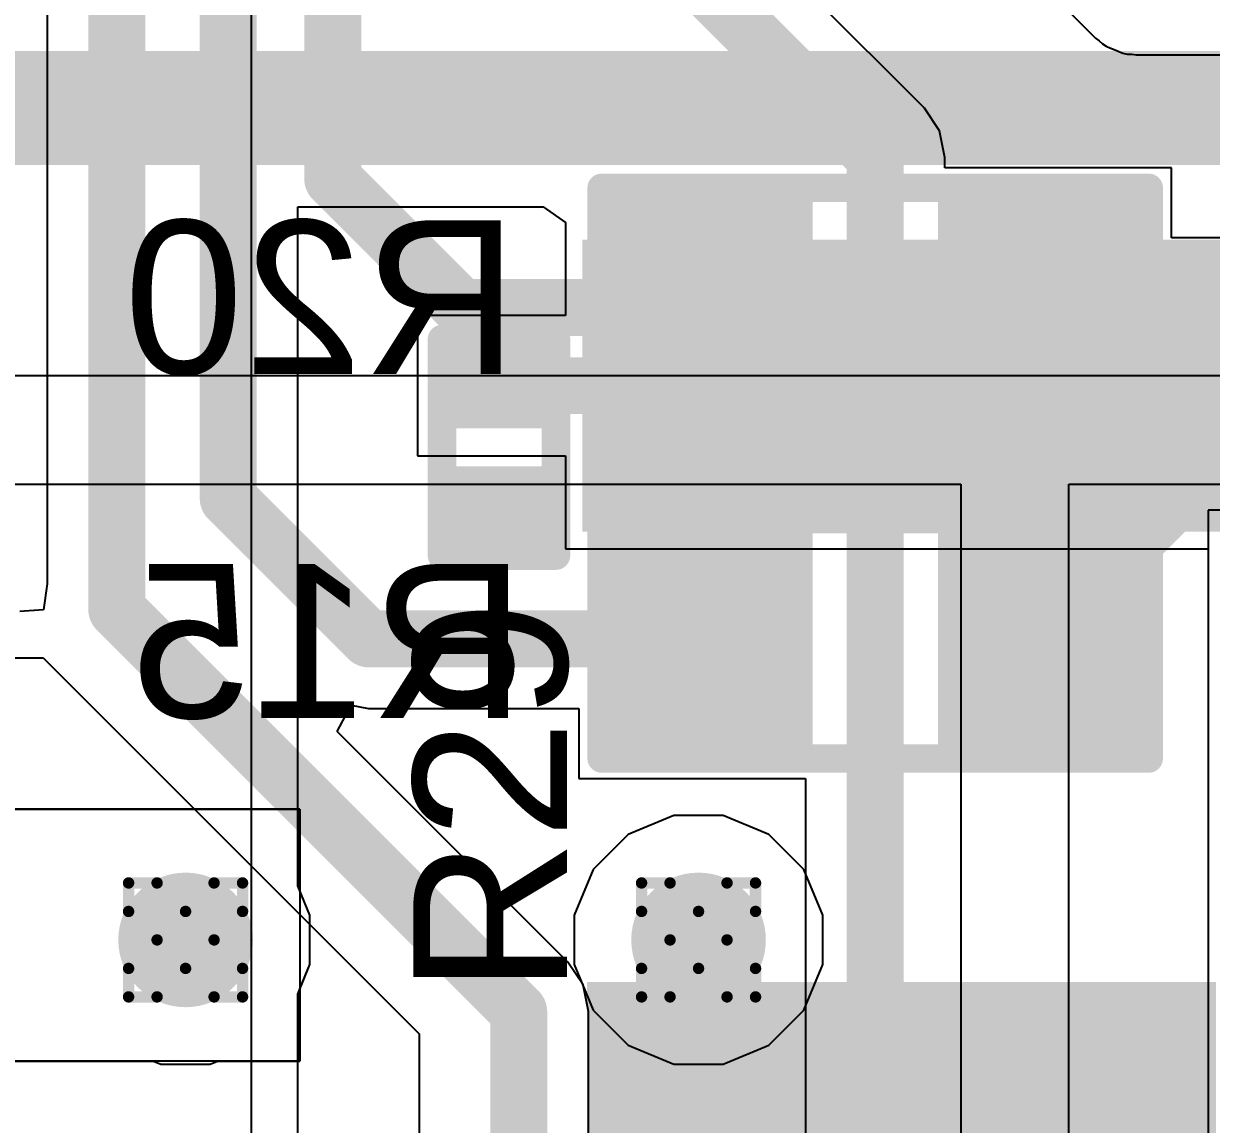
# Model space of a CAD drawing. Header units: inches. Extents: x -6 to 328, y -6 to 90.
# Drawn here: x 4.73 to 10.02, y 7.52 to 12.43 of the extents above; entities that cross this region are included whole.
import ezdxf

# ---------------------------------------------------------------- set-up
doc = ezdxf.new("R2010")
doc.units = ezdxf.units.IN
for name, color, linetype in [('Bottom Layer', 5, 'Continuous'), ('Bottom Overlay', 54, 'Continuous'), ('Bottom Paste', 16, 'Continuous'), ('Bottom Solder', 6, 'Continuous'), ('Designators', 56, 'Continuous'), ('Drill Drawing', 1, 'Continuous'), ('GND', 76, 'Continuous'), ('PWR', 16, 'Continuous'), ('Top Layer', 1, 'Continuous'), ('Top Overlay', 2, 'Continuous'), ('Top Paste', 8, 'Continuous'), ('Top Solder', 216, 'Continuous'), ('Via Holes', 16, 'Continuous')]:
    doc.layers.add(name, color=color, linetype=linetype)
doc.styles.add('Arial', font='', dxfattribs={"height": 0.2})
doc.styles.get('Arial').set_extended_font_data('Arial')

# ---------------------------------------------------------------- blocks, each defined once
blk = doc.blocks.new('R___0201_13')
at = {"layer": 'Top Layer'}
for points in [[(-0.41, 0.185), (-0.14, 0.185), (-0.14, -0.185), (-0.41, -0.185)], [(0.14, 0.185), (0.41, 0.185), (0.41, -0.185), (0.14, -0.185)]]:
    blk.add_hatch(color=1, dxfattribs=at).paths.add_polyline_path(points)
at = {"layer": 'Top Paste'}
for points in [[(-0.41, 0.185), (-0.14, 0.185), (-0.14, -0.185), (-0.41, -0.185)], [(0.14, 0.185), (0.41, 0.185), (0.41, -0.185), (0.14, -0.185)]]:
    blk.add_hatch(color=8, dxfattribs=at).paths.add_polyline_path(points)
at = {"layer": 'Top Solder'}
for points in [[(-0.465, 0.24), (-0.085, 0.24), (-0.085, -0.24), (-0.465, -0.24)], [(0.085, 0.24), (0.465, 0.24), (0.465, -0.24), (0.085, -0.24)]]:
    blk.add_hatch(color=216, dxfattribs=at).paths.add_polyline_path(points)
at = {"layer": 'Top Overlay'}
for points in [[(-0.4826, 0.254, 0.127, 0.127, 0), (-0.4826, -0.254, 0.127, 0.127, 0)], [(-0.4826, 0.254, 0.127, 0.127, 0), (0.4826, 0.254, 0.127, 0.127, 0)], [(0.4826, 0.254, 0.127, 0.127, 0), (0.4826, -0.254, 0.127, 0.127, 0)], [(-0.4826, -0.254, 0.127, 0.127, 0), (0.4826, -0.254, 0.127, 0.127, 0)]]:
    blk.add_lwpolyline(points, format="xyseb", dxfattribs=at)
for points in [[(-0.5143, 0.254, 0.0635, 0.0635, 1), (-0.4508, 0.254, 0.0635, 0.0635, 1)], [(-0.5143, 0.254, 0.0635, 0.0635, 1), (-0.4508, 0.254, 0.0635, 0.0635, 1)], [(0.4508, 0.254, 0.0635, 0.0635, 1), (0.5143, 0.254, 0.0635, 0.0635, 1)], [(0.4508, 0.254, 0.0635, 0.0635, 1), (0.5143, 0.254, 0.0635, 0.0635, 1)], [(-0.5143, -0.254, 0.0635, 0.0635, 1), (-0.4508, -0.254, 0.0635, 0.0635, 1)], [(-0.5143, -0.254, 0.0635, 0.0635, 1), (-0.4508, -0.254, 0.0635, 0.0635, 1)], [(0.4508, -0.254, 0.0635, 0.0635, 1), (0.5143, -0.254, 0.0635, 0.0635, 1)], [(0.4508, -0.254, 0.0635, 0.0635, 1), (0.5143, -0.254, 0.0635, 0.0635, 1)]]:
    blk.add_lwpolyline(points, format="xyseb", close=True, dxfattribs=at)
blk = doc.blocks.new('R___0603_B_22')
at = {"layer": 'Bottom Layer'}
for points in [[(-1.143, -0.4445), (-1.143, 0.4445), (-0.381, 0.4445), (-0.381, -0.4445)], [(0.381, -0.4445), (0.381, 0.4445), (1.143, 0.4445), (1.143, -0.4445)]]:
    blk.add_hatch(color=5, dxfattribs=at).paths.add_polyline_path(points)
at = {"layer": 'Bottom Paste'}
for points in [[(-1.143, -0.4445), (-1.143, 0.4445), (-0.381, 0.4445), (-0.381, -0.4445)], [(0.381, -0.4445), (0.381, 0.4445), (1.143, 0.4445), (1.143, -0.4445)]]:
    blk.add_hatch(color=16, dxfattribs=at).paths.add_polyline_path(points)
at = {"layer": 'Bottom Solder'}
for points in [[(-1.2446, -0.5461), (-1.2446, 0.5461), (-0.2794, 0.5461), (-0.2794, -0.5461)], [(0.2794, -0.5461), (0.2794, 0.5461), (1.2446, 0.5461), (1.2446, -0.5461)]]:
    blk.add_hatch(color=6, dxfattribs=at).paths.add_polyline_path(points)
at = {"layer": 'Bottom Overlay'}
for points in [[(-1.2192, 0.5334, 0.127, 0.127, 0), (-1.2192, -0.5334, 0.127, 0.127, 0)], [(1.2192, 0.5334, 0.127, 0.127, 0), (-1.2192, 0.5334, 0.127, 0.127, 0)], [(1.2192, 0.5334, 0.127, 0.127, 0), (1.2192, -0.5334, 0.127, 0.127, 0)], [(1.2192, -0.5334, 0.127, 0.127, 0), (-1.2192, -0.5334, 0.127, 0.127, 0)]]:
    blk.add_lwpolyline(points, format="xyseb", dxfattribs=at)
for points in [[(-1.25095, 0.5334, 0.0635, 0.0635, 1), (-1.18745, 0.5334, 0.0635, 0.0635, 1)], [(-1.25095, 0.5334, 0.0635, 0.0635, 1), (-1.18745, 0.5334, 0.0635, 0.0635, 1)], [(1.18745, 0.5334, 0.0635, 0.0635, 1), (1.25095, 0.5334, 0.0635, 0.0635, 1)], [(1.18745, 0.5334, 0.0635, 0.0635, 1), (1.25095, 0.5334, 0.0635, 0.0635, 1)], [(-1.25095, -0.5334, 0.0635, 0.0635, 1), (-1.18745, -0.5334, 0.0635, 0.0635, 1)], [(-1.25095, -0.5334, 0.0635, 0.0635, 1), (-1.18745, -0.5334, 0.0635, 0.0635, 1)], [(1.18745, -0.5334, 0.0635, 0.0635, 1), (1.25095, -0.5334, 0.0635, 0.0635, 1)], [(1.18745, -0.5334, 0.0635, 0.0635, 1), (1.25095, -0.5334, 0.0635, 0.0635, 1)]]:
    blk.add_lwpolyline(points, format="xyseb", close=True, dxfattribs=at)
blk = doc.blocks.new('R___0603_B_27')
at = {"layer": 'Bottom Layer'}
for points in [[(-1.143, -0.4445), (-1.143, 0.4445), (-0.381, 0.4445), (-0.381, -0.4445)], [(0.381, -0.4445), (0.381, 0.4445), (1.143, 0.4445), (1.143, -0.4445)]]:
    blk.add_hatch(color=5, dxfattribs=at).paths.add_polyline_path(points)
at = {"layer": 'Bottom Paste'}
for points in [[(-1.143, -0.4445), (-1.143, 0.4445), (-0.381, 0.4445), (-0.381, -0.4445)], [(0.381, -0.4445), (0.381, 0.4445), (1.143, 0.4445), (1.143, -0.4445)]]:
    blk.add_hatch(color=16, dxfattribs=at).paths.add_polyline_path(points)
at = {"layer": 'Bottom Solder'}
for points in [[(-1.2446, -0.5461), (-1.2446, 0.5461), (-0.2794, 0.5461), (-0.2794, -0.5461)], [(0.2794, -0.5461), (0.2794, 0.5461), (1.2446, 0.5461), (1.2446, -0.5461)]]:
    blk.add_hatch(color=6, dxfattribs=at).paths.add_polyline_path(points)
at = {"layer": 'Bottom Overlay'}
for points in [[(-1.2192, -0.5334, 0.127, 0.127, 0), (-1.2192, 0.5334, 0.127, 0.127, 0)], [(-1.2192, 0.5334, 0.127, 0.127, 0), (1.2192, 0.5334, 0.127, 0.127, 0)], [(1.2192, -0.5334, 0.127, 0.127, 0), (1.2192, 0.5334, 0.127, 0.127, 0)], [(-1.2192, -0.5334, 0.127, 0.127, 0), (1.2192, -0.5334, 0.127, 0.127, 0)]]:
    blk.add_lwpolyline(points, format="xyseb", dxfattribs=at)
for points in [[(-1.25095, 0.5334, 0.0635, 0.0635, 1), (-1.18745, 0.5334, 0.0635, 0.0635, 1)], [(-1.25095, 0.5334, 0.0635, 0.0635, 1), (-1.18745, 0.5334, 0.0635, 0.0635, 1)], [(1.18745, 0.5334, 0.0635, 0.0635, 1), (1.25095, 0.5334, 0.0635, 0.0635, 1)], [(1.18745, 0.5334, 0.0635, 0.0635, 1), (1.25095, 0.5334, 0.0635, 0.0635, 1)], [(-1.25095, -0.5334, 0.0635, 0.0635, 1), (-1.18745, -0.5334, 0.0635, 0.0635, 1)], [(-1.25095, -0.5334, 0.0635, 0.0635, 1), (-1.18745, -0.5334, 0.0635, 0.0635, 1)], [(1.18745, -0.5334, 0.0635, 0.0635, 1), (1.25095, -0.5334, 0.0635, 0.0635, 1)], [(1.18745, -0.5334, 0.0635, 0.0635, 1), (1.25095, -0.5334, 0.0635, 0.0635, 1)]]:
    blk.add_lwpolyline(points, format="xyseb", close=True, dxfattribs=at)
blk = doc.blocks.new('HR963370A_52')
at = {"layer": 'Top Layer'}
for points in [[(-1.25, 10.3294), (1.25, 10.3294), (1.25, 7.7294), (-1.25, 7.7294)], [(4.56, 6.15), (3.46, 6.15), (3.46, 10.35), (4.56, 10.35)]]:
    blk.add_hatch(color=1, dxfattribs=at).paths.add_polyline_path(points)
at = {"layer": 'Top Paste'}
for points in [[(-1.25, 10.3294), (1.25, 10.3294), (1.25, 7.7294), (-1.25, 7.7294)], [(4.56, 6.15), (3.46, 6.15), (3.46, 10.35), (4.56, 10.35)]]:
    blk.add_hatch(color=8, dxfattribs=at).paths.add_polyline_path(points)
at = {"layer": 'Top Solder'}
for points in [[(-1.3516, 10.431), (1.3516, 10.431), (1.3516, 7.6278), (-1.3516, 7.6278)], [(4.6616, 6.0484), (3.3584, 6.0484), (3.3584, 10.4516), (4.6616, 10.4516)]]:
    blk.add_hatch(color=216, dxfattribs=at).paths.add_polyline_path(points)

msp = doc.modelspace()

# ---------------------------------------------------------------- hatches: boundary and pattern name
at = {"layer": 'Bottom Layer'}
h = msp.add_hatch(color=5, dxfattribs=at)
edge = h.paths.add_edge_path()
edge.add_arc((5.4494, 8.3462), 0.3, 0, 360)
h = msp.add_hatch(color=5, dxfattribs=at)
edge = h.paths.add_edge_path()
edge.add_arc((7.7358, 8.3462), 0.3, 0, 360)
at = {"layer": 'GND'}
h = msp.add_hatch(color=76, dxfattribs=at)
edge = h.paths.add_edge_path()
edge.add_arc((5.4494, 8.3462), 0.3, 0, 360)
h = msp.add_hatch(color=76, dxfattribs=at)
edge = h.paths.add_edge_path()
edge.add_arc((7.7358, 8.3462), 0.3, 0, 360)
at = {"layer": 'PWR'}
h = msp.add_hatch(color=16, dxfattribs=at)
edge = h.paths.add_edge_path()
edge.add_arc((5.4494, 8.3462), 0.3, 0, 360)
h = msp.add_hatch(color=16, dxfattribs=at)
edge = h.paths.add_edge_path()
edge.add_arc((7.7358, 8.3462), 0.3, 0, 360)
at = {"layer": 'Top Layer'}
h = msp.add_hatch(color=1, dxfattribs=at)
edge = h.paths.add_edge_path()
edge.add_arc((5.4494, 8.3462), 0.3, 0, 360)
h = msp.add_hatch(color=1, dxfattribs=at)
edge = h.paths.add_edge_path()
edge.add_arc((7.7358, 8.3462), 0.3, 0, 360)
at = {"layer": 'Via Holes'}
h = msp.add_hatch(color=7, dxfattribs=at)
edge = h.paths.add_edge_path()
edge.add_arc((5.4494, 8.3462), 0.15, 0, 360)
h = msp.add_hatch(color=7, dxfattribs=at)
edge = h.paths.add_edge_path()
edge.add_arc((7.7358, 8.3462), 0.15, 0, 360)

# ---------------------------------------------------------------- linework, layer by layer
at = {"layer": 'Bottom Layer'}
for p, q in [((4.8324, 20.693), (4.8324, 9.9337)), ((8.7429, 12.0547), (6.8749, 13.9227)), ((9.2801, 12.5916), (9.5053, 12.3665)), ((9.5053, 12.3665), (9.5222, 12.3552)), ((9.5222, 12.3552), (9.5367, 12.3407)), ((9.5367, 12.3407), (9.5526, 12.33)), ((9.5526, 12.33), (9.5715, 12.3222)), ((9.5715, 12.3222), (9.5725, 12.3216)), ((9.5725, 12.3216), (9.5736, 12.3213)), ((9.5736, 12.3213), (9.6063, 12.3078)), ((9.6063, 12.3078), (9.6073, 12.3072)), ((9.6073, 12.3072), (9.6085, 12.3069)), ((9.6085, 12.3069), (9.6273, 12.2991)), ((9.6273, 12.2991), (9.6461, 12.2954)), ((9.6461, 12.2954), (9.6666, 12.2954)), ((9.6666, 12.2954), (9.6866, 12.2914)), ((9.6866, 12.2914), (11.6414, 12.2914)), ((8.8103, 11.9538), (8.7429, 12.0547)), ((8.834, 11.8349), (8.8103, 11.9538)), ((8.834, 11.7879), (8.834, 11.8349)), ((9.844, 11.7879), (8.834, 11.7879)), ((9.844, 11.4764), (9.844, 11.7879)), ((11.5314, 11.4764), (9.844, 11.4764)), ((4.8324, 9.9337), (4.8157, 9.8171)), ((4.8157, 9.8171), (4.7112, 9.8106)), ((-0.1288, 9.6034), (4.8148, 9.6034)), ((4.8148, 9.6034), (6.4912, 7.927)), ((6.1248, 9.276), (6.1874, 9.393)), ((6.1874, 9.393), (6.265, 9.3776)), ((6.265, 9.3776), (7.2024, 9.3776)), ((7.2024, 9.3776), (7.2024, 9.0661)), ((7.1539, 8.2469), (6.1248, 9.276)), ((7.2024, 9.0661), (8.2124, 9.0661)), ((8.2124, 9.0661), (8.2124, 4.7539)), ((7.2213, 8.146), (7.1539, 8.2469)), ((7.245, 8.0271), (7.2213, 8.146)), ((7.245, 4.4219), (7.245, 8.0271)), ((6.4912, 7.927), (6.4912, 2.2502))]:
    msp.add_line(p, q, dxfattribs=at)
for points in [[(5.1431, 9.8182, 0.254, 0.254, 0), (5.1431, 20.693, 0.254, 0.254, 0)], [(5.6396, 10.3138, 0.254, 0.254, 0), (5.6396, 20.4414, 0.254, 0.254, 0)], [(6.1056, 11.7382, 0.254, 0.254, 0), (6.1056, 20.1626, 0.254, 0.254, 0)], [(6.5642, 13.7939, 0.254, 0.254, 0), (8.5232, 11.8349, 0.254, 0.254, 0)], [(8.5232, 4.6251, 0.254, 0.254, 0), (8.5232, 11.8349, 0.254, 0.254, 0)], [(6.1056, 11.7382, 0.254, 0.254, 0), (6.6782, 11.1656, 0.254, 0.254, 0)], [(6.6782, 11.1656, 0.254, 0.254, 0), (7.7612, 11.1656, 0.254, 0.254, 0)], [(9.2852, 11.1656, 0.254, 0.254, 0), (11.6601, 11.1656, 0.254, 0.254, 0)], [(9.3106, 9.7519, 0.254, 0.254, 0), (10.1939, 10.6352, 0.254, 0.254, 0)], [(5.6396, 10.3138, 0.254, 0.254, 0), (6.265, 9.6884, 0.254, 0.254, 0)], [(5.1431, 9.8182, 0.254, 0.254, 0), (6.9342, 8.0271, 0.254, 0.254, 0)], [(6.265, 9.6884, 0.254, 0.254, 0), (7.7612, 9.6884, 0.254, 0.254, 0)], [(6.9342, 3.2677, 0.254, 0.254, 0), (6.9342, 8.0271, 0.254, 0.254, 0)]]:
    msp.add_lwpolyline(points, format="xyseb", dxfattribs=at)
for points in [[(8.4597, 11.8349, 0.127, 0.127, 1), (8.5867, 11.8349, 0.127, 0.127, 1)], [(8.4597, 11.8349, 0.127, 0.127, 1), (8.5867, 11.8349, 0.127, 0.127, 1)], [(6.0421, 11.7382, 0.127, 0.127, 1), (6.1691, 11.7382, 0.127, 0.127, 1)], [(6.0421, 11.7382, 0.127, 0.127, 1), (6.1691, 11.7382, 0.127, 0.127, 1)], [(6.6147, 11.1656, 0.127, 0.127, 1), (6.7417, 11.1656, 0.127, 0.127, 1)], [(6.6147, 11.1656, 0.127, 0.127, 1), (6.7417, 11.1656, 0.127, 0.127, 1)], [(7.6977, 11.1656, 0.127, 0.127, 1), (7.8247, 11.1656, 0.127, 0.127, 1)], [(9.2217, 11.1656, 0.127, 0.127, 1), (9.3487, 11.1656, 0.127, 0.127, 1)], [(5.5761, 10.3138, 0.127, 0.127, 1), (5.7031, 10.3138, 0.127, 0.127, 1)], [(5.5761, 10.3138, 0.127, 0.127, 1), (5.7031, 10.3138, 0.127, 0.127, 1)], [(5.0796, 9.8182, 0.127, 0.127, 1), (5.2066, 9.8182, 0.127, 0.127, 1)], [(5.0796, 9.8182, 0.127, 0.127, 1), (5.2066, 9.8182, 0.127, 0.127, 1)], [(9.2471, 9.7519, 0.127, 0.127, 1), (9.3741, 9.7519, 0.127, 0.127, 1)], [(6.2015, 9.6884, 0.127, 0.127, 1), (6.3285, 9.6884, 0.127, 0.127, 1)], [(6.2015, 9.6884, 0.127, 0.127, 1), (6.3285, 9.6884, 0.127, 0.127, 1)], [(7.6977, 9.6884, 0.127, 0.127, 1), (7.8247, 9.6884, 0.127, 0.127, 1)], [(6.8707, 8.0271, 0.127, 0.127, 1), (6.9977, 8.0271, 0.127, 0.127, 1)], [(6.8707, 8.0271, 0.127, 0.127, 1), (6.9977, 8.0271, 0.127, 0.127, 1)]]:
    msp.add_lwpolyline(points, format="xyseb", close=True, dxfattribs=at)
at = {"layer": 'Drill Drawing'}
for points in [[(5.1954, 8.4732, 0.0508, 0.0508, 0), (5.1954, 8.6002, 0.0508, 0.0508, 0)], [(5.1954, 8.6002, 0.0508, 0.0508, 0), (5.3224, 8.6002, 0.0508, 0.0508, 0)], [(5.3224, 8.6002, 0.0508, 0.0508, 0), (5.4494, 8.4732, 0.0508, 0.0508, 0)], [(5.4494, 8.4732, 0.0508, 0.0508, 0), (5.5764, 8.6002, 0.0508, 0.0508, 0)], [(5.5764, 8.6002, 0.0508, 0.0508, 0), (5.7034, 8.6002, 0.0508, 0.0508, 0)], [(5.7034, 8.4732, 0.0508, 0.0508, 0), (5.7034, 8.6002, 0.0508, 0.0508, 0)], [(7.4818, 8.4732, 0.0508, 0.0508, 0), (7.4818, 8.6002, 0.0508, 0.0508, 0)], [(7.4818, 8.6002, 0.0508, 0.0508, 0), (7.6088, 8.6002, 0.0508, 0.0508, 0)], [(7.6088, 8.6002, 0.0508, 0.0508, 0), (7.7358, 8.4732, 0.0508, 0.0508, 0)], [(7.7358, 8.4732, 0.0508, 0.0508, 0), (7.8628, 8.6002, 0.0508, 0.0508, 0)], [(7.8628, 8.6002, 0.0508, 0.0508, 0), (7.9898, 8.6002, 0.0508, 0.0508, 0)], [(7.9898, 8.4732, 0.0508, 0.0508, 0), (7.9898, 8.6002, 0.0508, 0.0508, 0)], [(5.1954, 8.4732, 0.0508, 0.0508, 0), (5.3224, 8.3462, 0.0508, 0.0508, 0)], [(5.5764, 8.3462, 0.0508, 0.0508, 0), (5.7034, 8.4732, 0.0508, 0.0508, 0)], [(7.4818, 8.4732, 0.0508, 0.0508, 0), (7.6088, 8.3462, 0.0508, 0.0508, 0)], [(7.8628, 8.3462, 0.0508, 0.0508, 0), (7.9898, 8.4732, 0.0508, 0.0508, 0)], [(5.1954, 8.2192, 0.0508, 0.0508, 0), (5.3224, 8.3462, 0.0508, 0.0508, 0)], [(5.5764, 8.3462, 0.0508, 0.0508, 0), (5.7034, 8.2192, 0.0508, 0.0508, 0)], [(7.4818, 8.2192, 0.0508, 0.0508, 0), (7.6088, 8.3462, 0.0508, 0.0508, 0)], [(7.8628, 8.3462, 0.0508, 0.0508, 0), (7.9898, 8.2192, 0.0508, 0.0508, 0)], [(5.1954, 8.0922, 0.0508, 0.0508, 0), (5.1954, 8.2192, 0.0508, 0.0508, 0)], [(5.3224, 8.0922, 0.0508, 0.0508, 0), (5.4494, 8.2192, 0.0508, 0.0508, 0)], [(5.4494, 8.2192, 0.0508, 0.0508, 0), (5.5764, 8.0922, 0.0508, 0.0508, 0)], [(5.7034, 8.0922, 0.0508, 0.0508, 0), (5.7034, 8.2192, 0.0508, 0.0508, 0)], [(7.4818, 8.0922, 0.0508, 0.0508, 0), (7.4818, 8.2192, 0.0508, 0.0508, 0)], [(7.6088, 8.0922, 0.0508, 0.0508, 0), (7.7358, 8.2192, 0.0508, 0.0508, 0)], [(7.7358, 8.2192, 0.0508, 0.0508, 0), (7.8628, 8.0922, 0.0508, 0.0508, 0)], [(7.9898, 8.0922, 0.0508, 0.0508, 0), (7.9898, 8.2192, 0.0508, 0.0508, 0)], [(5.1954, 8.0922, 0.0508, 0.0508, 0), (5.3224, 8.0922, 0.0508, 0.0508, 0)], [(5.5764, 8.0922, 0.0508, 0.0508, 0), (5.7034, 8.0922, 0.0508, 0.0508, 0)], [(7.4818, 8.0922, 0.0508, 0.0508, 0), (7.6088, 8.0922, 0.0508, 0.0508, 0)], [(7.8628, 8.0922, 0.0508, 0.0508, 0), (7.9898, 8.0922, 0.0508, 0.0508, 0)]]:
    msp.add_lwpolyline(points, format="xyseb", dxfattribs=at)
for points in [[(5.1827, 8.6002, 0.0254, 0.0254, 1), (5.2081, 8.6002, 0.0254, 0.0254, 1)], [(5.1827, 8.6002, 0.0254, 0.0254, 1), (5.2081, 8.6002, 0.0254, 0.0254, 1)], [(5.3097, 8.6002, 0.0254, 0.0254, 1), (5.3351, 8.6002, 0.0254, 0.0254, 1)], [(5.3097, 8.6002, 0.0254, 0.0254, 1), (5.3351, 8.6002, 0.0254, 0.0254, 1)], [(5.5637, 8.6002, 0.0254, 0.0254, 1), (5.5891, 8.6002, 0.0254, 0.0254, 1)], [(5.5637, 8.6002, 0.0254, 0.0254, 1), (5.5891, 8.6002, 0.0254, 0.0254, 1)], [(5.6907, 8.6002, 0.0254, 0.0254, 1), (5.7161, 8.6002, 0.0254, 0.0254, 1)], [(5.6907, 8.6002, 0.0254, 0.0254, 1), (5.7161, 8.6002, 0.0254, 0.0254, 1)], [(7.4691, 8.6002, 0.0254, 0.0254, 1), (7.4945, 8.6002, 0.0254, 0.0254, 1)], [(7.4691, 8.6002, 0.0254, 0.0254, 1), (7.4945, 8.6002, 0.0254, 0.0254, 1)], [(7.5961, 8.6002, 0.0254, 0.0254, 1), (7.6215, 8.6002, 0.0254, 0.0254, 1)], [(7.5961, 8.6002, 0.0254, 0.0254, 1), (7.6215, 8.6002, 0.0254, 0.0254, 1)], [(7.8501, 8.6002, 0.0254, 0.0254, 1), (7.8755, 8.6002, 0.0254, 0.0254, 1)], [(7.8501, 8.6002, 0.0254, 0.0254, 1), (7.8755, 8.6002, 0.0254, 0.0254, 1)], [(7.9771, 8.6002, 0.0254, 0.0254, 1), (8.0025, 8.6002, 0.0254, 0.0254, 1)], [(7.9771, 8.6002, 0.0254, 0.0254, 1), (8.0025, 8.6002, 0.0254, 0.0254, 1)], [(5.1827, 8.4732, 0.0254, 0.0254, 1), (5.2081, 8.4732, 0.0254, 0.0254, 1)], [(5.1827, 8.4732, 0.0254, 0.0254, 1), (5.2081, 8.4732, 0.0254, 0.0254, 1)], [(5.4367, 8.4732, 0.0254, 0.0254, 1), (5.4621, 8.4732, 0.0254, 0.0254, 1)], [(5.4367, 8.4732, 0.0254, 0.0254, 1), (5.4621, 8.4732, 0.0254, 0.0254, 1)], [(5.6907, 8.4732, 0.0254, 0.0254, 1), (5.7161, 8.4732, 0.0254, 0.0254, 1)], [(5.6907, 8.4732, 0.0254, 0.0254, 1), (5.7161, 8.4732, 0.0254, 0.0254, 1)], [(7.4691, 8.4732, 0.0254, 0.0254, 1), (7.4945, 8.4732, 0.0254, 0.0254, 1)], [(7.4691, 8.4732, 0.0254, 0.0254, 1), (7.4945, 8.4732, 0.0254, 0.0254, 1)], [(7.7231, 8.4732, 0.0254, 0.0254, 1), (7.7485, 8.4732, 0.0254, 0.0254, 1)], [(7.7231, 8.4732, 0.0254, 0.0254, 1), (7.7485, 8.4732, 0.0254, 0.0254, 1)], [(7.9771, 8.4732, 0.0254, 0.0254, 1), (8.0025, 8.4732, 0.0254, 0.0254, 1)], [(7.9771, 8.4732, 0.0254, 0.0254, 1), (8.0025, 8.4732, 0.0254, 0.0254, 1)], [(5.3097, 8.3462, 0.0254, 0.0254, 1), (5.3351, 8.3462, 0.0254, 0.0254, 1)], [(5.3097, 8.3462, 0.0254, 0.0254, 1), (5.3351, 8.3462, 0.0254, 0.0254, 1)], [(5.5637, 8.3462, 0.0254, 0.0254, 1), (5.5891, 8.3462, 0.0254, 0.0254, 1)], [(5.5637, 8.3462, 0.0254, 0.0254, 1), (5.5891, 8.3462, 0.0254, 0.0254, 1)], [(7.5961, 8.3462, 0.0254, 0.0254, 1), (7.6215, 8.3462, 0.0254, 0.0254, 1)], [(7.5961, 8.3462, 0.0254, 0.0254, 1), (7.6215, 8.3462, 0.0254, 0.0254, 1)], [(7.8501, 8.3462, 0.0254, 0.0254, 1), (7.8755, 8.3462, 0.0254, 0.0254, 1)], [(7.8501, 8.3462, 0.0254, 0.0254, 1), (7.8755, 8.3462, 0.0254, 0.0254, 1)], [(5.1827, 8.2192, 0.0254, 0.0254, 1), (5.2081, 8.2192, 0.0254, 0.0254, 1)], [(5.1827, 8.2192, 0.0254, 0.0254, 1), (5.2081, 8.2192, 0.0254, 0.0254, 1)], [(5.4367, 8.2192, 0.0254, 0.0254, 1), (5.4621, 8.2192, 0.0254, 0.0254, 1)], [(5.4367, 8.2192, 0.0254, 0.0254, 1), (5.4621, 8.2192, 0.0254, 0.0254, 1)], [(5.6907, 8.2192, 0.0254, 0.0254, 1), (5.7161, 8.2192, 0.0254, 0.0254, 1)], [(5.6907, 8.2192, 0.0254, 0.0254, 1), (5.7161, 8.2192, 0.0254, 0.0254, 1)], [(7.4691, 8.2192, 0.0254, 0.0254, 1), (7.4945, 8.2192, 0.0254, 0.0254, 1)], [(7.4691, 8.2192, 0.0254, 0.0254, 1), (7.4945, 8.2192, 0.0254, 0.0254, 1)], [(7.7231, 8.2192, 0.0254, 0.0254, 1), (7.7485, 8.2192, 0.0254, 0.0254, 1)], [(7.7231, 8.2192, 0.0254, 0.0254, 1), (7.7485, 8.2192, 0.0254, 0.0254, 1)], [(7.9771, 8.2192, 0.0254, 0.0254, 1), (8.0025, 8.2192, 0.0254, 0.0254, 1)], [(7.9771, 8.2192, 0.0254, 0.0254, 1), (8.0025, 8.2192, 0.0254, 0.0254, 1)], [(5.1827, 8.0922, 0.0254, 0.0254, 1), (5.2081, 8.0922, 0.0254, 0.0254, 1)], [(5.1827, 8.0922, 0.0254, 0.0254, 1), (5.2081, 8.0922, 0.0254, 0.0254, 1)], [(5.3097, 8.0922, 0.0254, 0.0254, 1), (5.3351, 8.0922, 0.0254, 0.0254, 1)], [(5.3097, 8.0922, 0.0254, 0.0254, 1), (5.3351, 8.0922, 0.0254, 0.0254, 1)], [(5.5637, 8.0922, 0.0254, 0.0254, 1), (5.5891, 8.0922, 0.0254, 0.0254, 1)], [(5.5637, 8.0922, 0.0254, 0.0254, 1), (5.5891, 8.0922, 0.0254, 0.0254, 1)], [(5.6907, 8.0922, 0.0254, 0.0254, 1), (5.7161, 8.0922, 0.0254, 0.0254, 1)], [(5.6907, 8.0922, 0.0254, 0.0254, 1), (5.7161, 8.0922, 0.0254, 0.0254, 1)], [(7.4691, 8.0922, 0.0254, 0.0254, 1), (7.4945, 8.0922, 0.0254, 0.0254, 1)], [(7.4691, 8.0922, 0.0254, 0.0254, 1), (7.4945, 8.0922, 0.0254, 0.0254, 1)], [(7.5961, 8.0922, 0.0254, 0.0254, 1), (7.6215, 8.0922, 0.0254, 0.0254, 1)], [(7.5961, 8.0922, 0.0254, 0.0254, 1), (7.6215, 8.0922, 0.0254, 0.0254, 1)], [(7.8501, 8.0922, 0.0254, 0.0254, 1), (7.8755, 8.0922, 0.0254, 0.0254, 1)], [(7.8501, 8.0922, 0.0254, 0.0254, 1), (7.8755, 8.0922, 0.0254, 0.0254, 1)], [(7.9771, 8.0922, 0.0254, 0.0254, 1), (8.0025, 8.0922, 0.0254, 0.0254, 1)], [(7.9771, 8.0922, 0.0254, 0.0254, 1), (8.0025, 8.0922, 0.0254, 0.0254, 1)]]:
    msp.add_lwpolyline(points, format="xyseb", close=True, dxfattribs=at)
at = {"layer": 'GND'}
for p, q in [((-0.2296, 8.9298), (5.9586, 8.9298)), ((5.9586, 8.9298), (-0.2296, 8.9298)), ((5.9586, 8.9298), (5.9586, 7.8058)), ((5.9586, 8.5645), (5.9586, 8.9298)), ((6.0034, 8.4564), (5.9586, 8.5645)), ((6.0034, 8.236), (6.0034, 8.4564)), ((5.9586, 8.128), (6.0034, 8.236)), ((5.9586, 7.8058), (5.9586, 8.128)), ((5.9586, 7.8058), (-0.2483, 7.8058)), ((4.2974, 7.8058), (5.3064, 7.8058)), ((5.3064, 7.8058), (5.3392, 7.7922)), ((5.3392, 7.7922), (5.5596, 7.7922)), ((5.5596, 7.7922), (5.5923, 7.8058)), ((5.5923, 7.8058), (5.9586, 7.8058))]:
    msp.add_line(p, q, dxfattribs=at)
at = {"layer": 'PWR'}
for p, q in [((10.8216, 10.8608), (-5.391, 10.8608)), ((-1.2864, 10.3782), (8.9042, 10.3782)), ((8.9042, 10.3782), (8.9042, 0.8024)), ((9.3868, -5.391), (9.3868, 10.3782)), ((9.3868, 10.3782), (12.4348, 10.3782)), ((7.6256, 8.9002), (7.422, 8.8159)), ((7.846, 8.9002), (7.6256, 8.9002)), ((8.0496, 8.8159), (7.846, 8.9002)), ((7.422, 8.8159), (7.2661, 8.66)), ((8.2054, 8.66), (8.0496, 8.8159)), ((7.2661, 8.66), (7.1818, 8.4564)), ((8.2898, 8.4564), (8.2054, 8.66)), ((7.1818, 8.4564), (7.1818, 8.236)), ((8.2898, 8.236), (8.2898, 8.4564)), ((7.1818, 8.236), (7.2661, 8.0324)), ((8.2054, 8.0324), (8.2898, 8.236)), ((7.2661, 8.0324), (7.422, 7.8766)), ((8.0496, 7.8766), (8.2054, 8.0324)), ((7.422, 7.8766), (7.6256, 7.7922)), ((7.846, 7.7922), (8.0496, 7.8766)), ((7.6256, 7.7922), (7.846, 7.7922))]:
    msp.add_line(p, q, dxfattribs=at)
at = {"layer": 'Top Layer'}
for p, q in [((5.7419, 12.7868), (5.7419, 11.6144)), ((5.7419, 11.6144), (5.7419, 8.5876)), ((5.9491, 8.5876), (5.9491, 11.6144)), ((5.9491, 11.6144), (7.0439, 11.6144)), ((7.0439, 11.6144), (7.1422, 11.545)), ((7.1422, 11.545), (7.1422, 11.13)), ((7.1422, 11.13), (6.4836, 11.13)), ((6.4836, 11.13), (6.4836, 10.5044)), ((6.4836, 10.5044), (7.1422, 10.5044)), ((7.1422, 10.5044), (7.1422, 10.0894)), ((15.24, 10.2616), (10.0076, 10.2616)), ((10.0076, 10.2616), (10.0076, 3.429)), ((7.1422, 10.0894), (10.0076, 10.0894)), ((10.0076, 10.0894), (10.0076, 3.525)), ((5.7419, 8.5876), (5.7419, 8.1049)), ((6.0034, 8.4564), (5.9491, 8.5876)), ((6.0034, 8.236), (6.0034, 8.4564)), ((5.9491, 8.1049), (6.0034, 8.236)), ((5.7419, 8.1049), (5.7419, 6.492)), ((5.9491, 6.6992), (5.9491, 8.1049))]:
    msp.add_line(p, q, dxfattribs=at)
for points in [[(2.5662, 12.0546, 0.508, 0.508, 0), (18.7792, 12.0546, 0.508, 0.508, 0)], [(6.8464, 10.8172, 0.254, 0.254, 0), (9.42, 10.8172, 0.254, 0.254, 0)]]:
    msp.add_lwpolyline(points, format="xyseb", dxfattribs=at)
for points in [[(6.7829, 10.8172, 0.127, 0.127, 1), (6.9099, 10.8172, 0.127, 0.127, 1)], [(9.3565, 10.8172, 0.127, 0.127, 1), (9.4835, 10.8172, 0.127, 0.127, 1)]]:
    msp.add_lwpolyline(points, format="xyseb", close=True, dxfattribs=at)

# ---------------------------------------------------------------- block references
for name, p, rotation in [('HR963370A_52', (17.67, 6.8072), 90), ('R___0603_B_22', (8.5232, 11.1656), 180), ('R___0201_13', (6.8464, 10.5422), 90)]:
    msp.add_blockref(name, p, dxfattribs=dict(rotation=rotation))
msp.add_blockref('R___0603_B_27', (8.5232, 9.6884))

# ---------------------------------------------------------------- texts
at = {"layer": 'Bottom Overlay', "style": 'Arial', "text_generation_flag": 2}
for s, p in [('R20', (6.9319, 10.8687)), ('R15', (6.9646, 9.3361))]:
    msp.add_text(s, height=0.6858, dxfattribs=at).set_placement(p)
at = {"layer": 'Designators', "style": 'Arial'}
msp.add_text('R29', height=0.6858, rotation=90, dxfattribs=at).set_placement((7.15, 8.1029))

doc.saveas('drawing.dxf')
